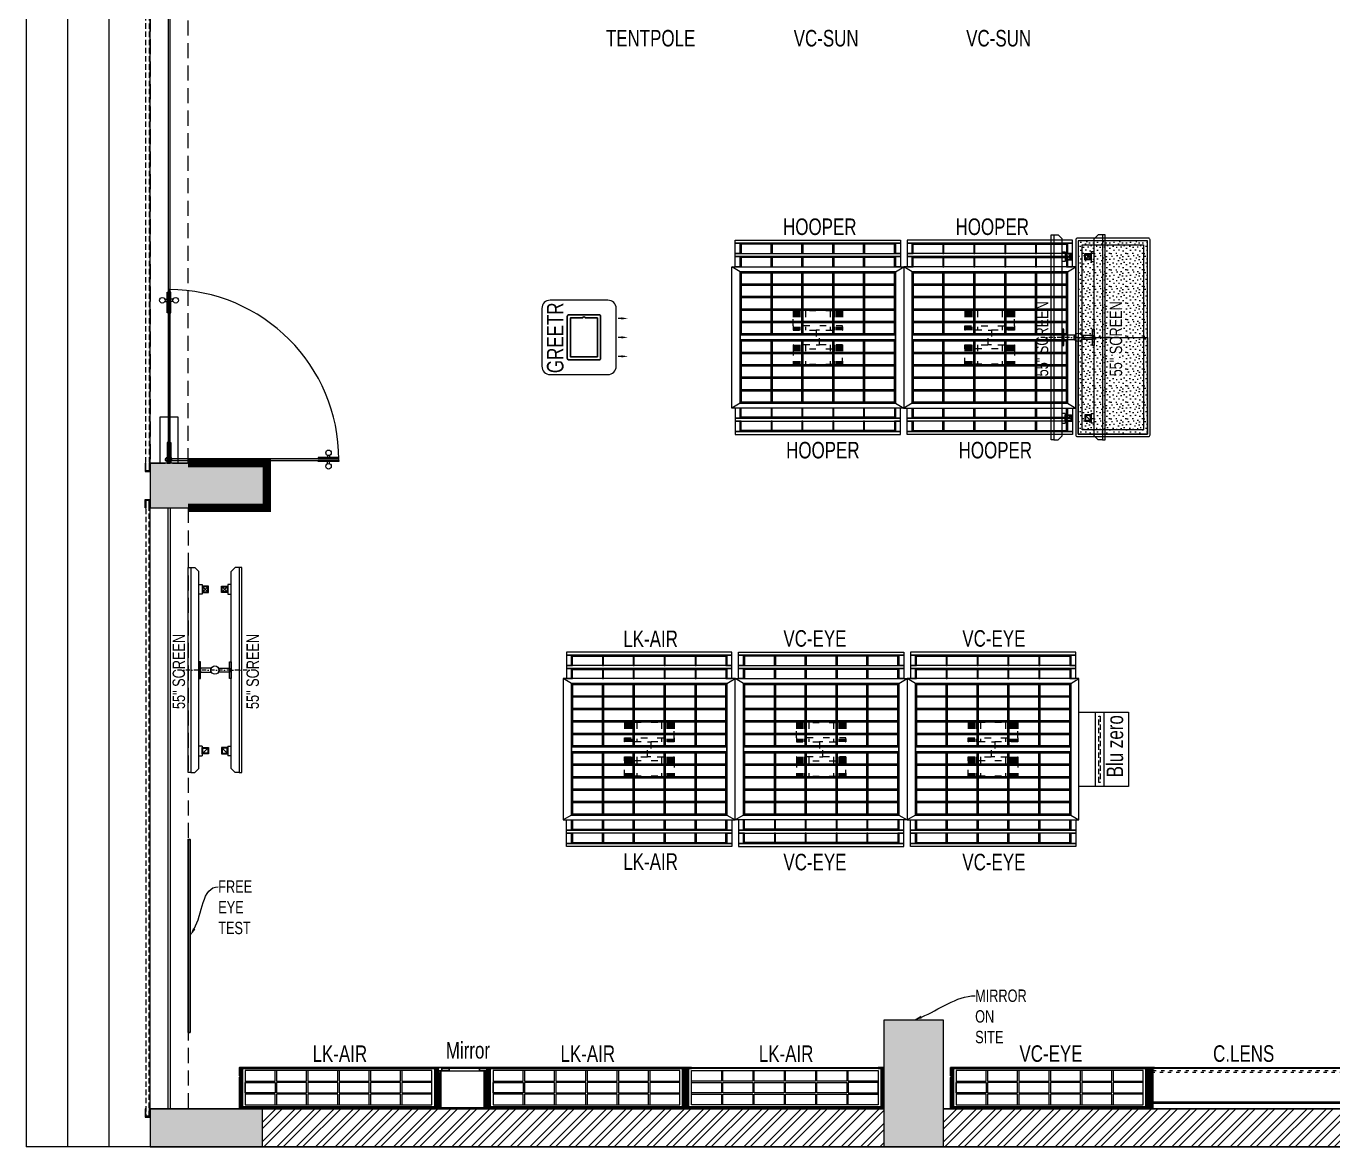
# Model space of a CAD drawing. Header units: feet. Extents: x 3377652 to 3393326, y -5469637 to -5455426.
# Drawn here: x 3377652 to 3385558, y -5469637 to -5462858 of the extents above; entities that cross this region are included whole.
import ezdxf
from ezdxf import colors
from ezdxf.entities.mleader import LeaderData, LeaderLine
from ezdxf.math import Vec2, Vec3

# ---------------------------------------------------------------- set-up
doc = ezdxf.new("R2010")
doc.units = ezdxf.units.FT
doc.header["$LTSCALE"] = 33
doc.header["$MEASUREMENT"] = 0
for name, pattern in [('a_p6_plan_L18$0$HIDDEN', [0.375, 0.25, -0.125]), ('ACAD_ISO03W100', [30, 12, -18]), ('D10_DASHED', [0.75, 0.5, -0.25]), ('DASHDOT2', [0.5, 0.25, -0.125, 0, -0.125]), ('HIDDEN2', [4.7625, 3.175, -1.5875]), ('HIDDENX2', [0.75, 0.5, -0.25])]:
    doc.linetypes.add(name, pattern=pattern)
for name, color, linetype, lineweight in [('A-Glazing', 4, 'Continuous', 20), ('A-shutter', 8, 'Continuous', 18), ('beam', 90, 'Continuous', 9), ('Column', 243, 'Continuous', 9), ('Glazing', 141, 'Continuous', 15), ('LENS-DIM', 252, 'Continuous', 5), ('LENS-FURNITURE', 13, 'Continuous', 9), ('LENS-HATCH', 251, 'Continuous', 5), ('LENS-TEXT', 31, 'Continuous', 5), ('LENS_DIMENSION', 193, 'Continuous', 0), ('LENS_TEXT', 31, 'Continuous', 5), ('LK-EQPMT', 3, 'Continuous', 18), ('LK-FF&E FLOOR', 1, 'Continuous', 9), ('LK-FF&E WALL', 1, 'Continuous', 9), ('LK-IT', 3, 'Continuous', 18), ('LK-MIRROR', 133, 'Continuous', 13), ('LN-ELEVATION-1', 81, 'Continuous', 25), ('LN-ELEVATION-2', 103, 'Continuous', 20), ('LN-ELEVATION-3', 125, 'Continuous', 18), ('LN-ELEVATION-4', 145, 'Continuous', 13), ('LN-ELEVATION-5', 167, 'Continuous', 5), ('LN-HATCH', 251, 'Continuous', 0), ('PLANO-TXT', 252, 'Continuous', 5), ('rolling shutter', 1, 'Continuous', 5), ('Steps', 4, 'Continuous', 9)]:
    doc.layers.add(name, color=color, linetype=linetype, lineweight=lineweight)
doc.layers.add('A-WALL', color=1, linetype='Continuous')
doc.styles.add('LK TXT', font='GILC____.TTF', dxfattribs={"height": 100})
doc.styles.get("Standard").update_dxf_attribs({"font": 'GILC____.TTF'})
pattern_1 = [(45, (7858054.0837, 3504049.203), (-4.4901280605, 4.4901280605), [])]

# ---------------------------------------------------------------- blocks, each defined once
blk = doc.blocks.new('*U46')
at = {"layer": 'A-shutter', "color": 5, "ltscale": 10}
for points in [[(41040491.6, -1561539.2), (41040491.6, -1561544.2), (41040446.6, -1561544.2), (41040446.6, -1561564.2), (41040491.6, -1561564.2), (41040491.6, -1561569.2), (41040441.6, -1561569.2), (41040441.6, -1561539.2)], [(41044126.6, -1561539.2), (41044126.6, -1561544.2), (41044171.6, -1561544.2), (41044171.6, -1561564.2), (41044126.6, -1561564.2), (41044126.6, -1561569.2), (41044176.6, -1561569.2), (41044176.6, -1561539.2)]]:
    blk.add_lwpolyline(points, close=True, dxfattribs=at)
at = {"layer": 'A-shutter', "color": 5, "linetype": 'HIDDENX2', "ltscale": 2}
blk.add_lwpolyline([(41040446.6, -1561544.2), (41040446.6, -1561564.2), (41044171.6, -1561564.2), (41044171.6, -1561544.2)], close=True, dxfattribs=at)
blk = doc.blocks.new('*U47')
at = {"layer": 'A-shutter', "color": 5, "ltscale": 10}
for points in [[(41040491.6, -1561539.2), (41040491.6, -1561544.2), (41040446.6, -1561544.2), (41040446.6, -1561564.2), (41040491.6, -1561564.2), (41040491.6, -1561569.2), (41040441.6, -1561569.2), (41040441.6, -1561539.2)], [(41044146.6, -1561539.2), (41044146.6, -1561544.2), (41044191.6, -1561544.2), (41044191.6, -1561564.2), (41044146.6, -1561564.2), (41044146.6, -1561569.2), (41044196.6, -1561569.2), (41044196.6, -1561539.2)]]:
    blk.add_lwpolyline(points, close=True, dxfattribs=at)
at = {"layer": 'A-shutter', "color": 5, "linetype": 'HIDDENX2', "ltscale": 2}
blk.add_lwpolyline([(41040446.6, -1561544.2), (41040446.6, -1561564.2), (41044191.6, -1561564.2), (41044191.6, -1561544.2)], close=True, dxfattribs=at)
blk = doc.blocks.new('A$Cf9dbe60f')
at = {"layer": 'Column'}
h = blk.add_hatch(color=8, dxfattribs=at)
h.dxf.hatch_style = 1
h.paths.add_polyline_path([(0, 0), (-19.4, 230), (-680, 230), (-680, 0)])
h.paths.add_polyline_path([(-727.5, 8611.3), (-751.5, 8896), (-1395, 8796.8), (-1351.6, 8515.2)])
h.paths.add_polyline_path([(-6059.2, 7790), (-6059.2, 8140), (-6839.2, 8140), (-6839.2, 7790)])
h.paths.add_polyline_path([(-6397.9, 12467.2), (-6397.9, 13299.3), (-6627.9, 13177.5), (-6627.9, 12917.2), (-6627.9, 12467.2)])
h.paths.add_polyline_path([(-10227.9, 10298.2), (-10227.9, 11128.4), (-10497.9, 11128.4), (-10497.9, 10298.2)])
h.paths.add_polyline_path([(-13883.2, 7790), (-13883.2, 8140), (-14924.2, 8140), (-14924.2, 7790)])
h.paths.add_polyline_path([(-14218.2, 3865), (-14218.2, 4135), (-14924.2, 4135), (-14924.2, 3865)])
h.paths.add_polyline_path([(-14244.2, 0), (-14244.2, 230), (-14924.2, 230), (-14924.2, 0)])
h.paths.add_polyline_path([(-10124.2, 0), (-10124.2, 767), (-10484.2, 767), (-10484.2, 0)])
h.paths.add_polyline_path([(-6074.2, 0), (-6074.2, 775), (-6439.2, 775), (-6439.2, 0)])
at = {"layer": 'LN-HATCH'}
h = blk.add_hatch(dxfattribs=at)
h.set_pattern_fill('ANSI32', color=256, scale=222)
h.set_pattern_definition([(45, (-2882150.93, 5465166.9), (-58.8666395, 58.8666395), []), (45, (-2882111.684, 5465166.9), (-58.8666395, 58.8666395), [])])
h.paths.add_polyline_path([(-250.2, 230), (-19.4, 230), (-727.5, 8611.3), (-955.3, 8576.2)])
h.paths.add_polyline_path([(-1884.2, 980), (-1884.2, 2675), (-456.8, 2675), (-469.5, 2825), (-1884.2, 2825), (-1884.2, 3438), (-2034.2, 3438), (-2034.2, 980)])
h.paths.add_polyline_path([(-680, 0), (-680, 230), (-2034.2, 230), (-6074.2, 230), (-6074.2, 0)])
h.paths.add_polyline_path([(-979.4, 8860.9), (-751.5, 8896), (-1200.5, 14210.7), (-5197.9, 13509.7), (-5197.9, 13276.2), (-5158.2, 13283.2), (-1408.5, 13940.7)])
h.paths.add_polyline_path([(-14694.2, 8140), (-14694.2, 8646.4), (-14183.2, 8651.7), (-14183.2, 8916.9), (-14674.8, 8916.9), (-14924.2, 8784.8), (-14924.2, 8140)])
h.paths.add_polyline_path([(-10484.2, 0), (-10484.2, 230), (-14244.2, 230), (-14244.2, 0)])
h.paths.add_polyline_path([(-6439.2, 0), (-6439.2, 230), (-10124.2, 230), (-10124.2, 0)])
h.paths.add_polyline_path([(-9927.9, 11170), (-9927.9, 11430.2), (-10497.9, 11128.4), (-10227.9, 11128.4), (-10227.9, 11011.1)])
h.paths.add_polyline_path([(-10497.9, 10868.2), (-10497.9, 11128.4), (-10605.6, 11071.5)])
h.paths.add_polyline_path([(-14183.2, 8916.9), (-14290.9, 9120.2), (-14674.8, 8916.9)])
at = {"layer": 'A-WALL'}
for p, q in [((-14924.2, 230), (-10484.2, 230)), ((-10124.2, 230), (-6439.2, 230)), ((-14924.2, 0), (0, 0))]:
    blk.add_line(p, q, dxfattribs=at)
at = {"layer": 'beam', "linetype": 'a_p6_plan_L18$0$HIDDEN', "lineweight": 5, "ltscale": 11}
for points in [[(-14694.2, 7790), (-14924.2, 7790), (-14924.2, 4135), (-14694.2, 4135)], [(-14694.2, 230), (-14924.2, 230), (-14924.2, 3865), (-14694.2, 3865)]]:
    blk.add_lwpolyline(points, close=True, dxfattribs=at)
at = {"layer": 'Column'}
for p, q in [((-14924.2, 4135), (-14924.2, 3865)), ((-14924.2, 230), (-14924.2, 0))]:
    blk.add_line(p, q, dxfattribs=at)
for points in [[(-14924.2, 3865), (-14218.2, 3865), (-14218.2, 4135), (-14924.2, 4135)], [(-10484.2, 0), (-10124.2, 0), (-10124.2, 767), (-10484.2, 767)], [(-14924.2, 0), (-14244.2, 0), (-14244.2, 230), (-14924.2, 230)]]:
    blk.add_lwpolyline(points, close=True, dxfattribs=at)
at = {"layer": 'Steps'}
for p, q in [((-15674.2, 8784.8), (-15674.2, 0)), ((-15424.2, 8784.8), (-15424.2, 0)), ((-15174.2, 8784.8), (-15174.2, 0)), ((-14924.2, 4135), (-14924.2, 7790)), ((-14924.2, 230), (-14924.2, 3865)), ((-14924.2, 0), (-15674.2, 0))]:
    blk.add_line(p, q, dxfattribs=at)
at = {"layer": 'rolling shutter', "color": 2, "xscale": -1, "rotation": 270}
blk.add_blockref('*U47', (1546615, -41036356.6), dxfattribs=at)
at = {"layer": 'rolling shutter', "color": 2, "rotation": 270}
blk.add_blockref('*U46', (1546615, 41044356.6), dxfattribs=at)
blk = doc.blocks.new('Entrance Door')
at = {"layer": 'Glazing', "ltscale": 111}
blk.add_hatch(color=256, dxfattribs=at).paths.add_polyline_path([(18, -34.8), (18, -1235), (30, -1235), (30, -34.8)])
at = {"layer": 'Glazing'}
for p, q in [((30, -54.2), (18, -66.2)), ((1117.8, -31.3), (1117.8, -54.3)), ((1117.8, -89.2), (1117.8, -66.3)), ((1132.8, -31.3), (1132.8, -54.3)), ((1132.8, -89.2), (1132.8, -66.3))]:
    blk.add_line(p, q, dxfattribs=at)
at = {"layer": 'Glazing', "ltscale": 44}
for p, q in [((-4.9, -1156.3), (18, -1156.3)), ((-4.9, -1171.3), (18, -1171.3)), ((52.9, -1156.3), (30, -1156.3)), ((52.9, -1171.3), (30, -1171.3))]:
    blk.add_line(p, q, dxfattribs=at)
at = {"layer": 'Glazing'}
for points in [[(320, -120.5), (0, -120.5), (0, 0), (320, 0)], [(0, -54.2), (142.5, -54.2), (142.5, -46.8), (0, -46.8)], [(0, -66.2), (142.5, -66.2), (142.5, -73.7), (0, -73.7)], [(1180.8, -54.3), (1038.3, -54.3), (1038.3, -46.8), (1180.8, -46.8)], [(1180.8, -66.3), (1038.3, -66.3), (1038.3, -73.8), (1180.8, -73.8)]]:
    blk.add_lwpolyline(points, close=True, dxfattribs=at)
at = {"layer": 'Glazing', "ltscale": 222}
blk.add_lwpolyline([(-1.5, -66.2), (1198.8, -66.2), (1198.8, -54.2), (-1.5, -54.2)], close=True, dxfattribs=at)
at = {"layer": 'Glazing', "ltscale": 111}
blk.add_lwpolyline([(18, -34.8), (18, -1235), (30, -1235), (30, -34.8)], close=True, dxfattribs=at)
at = {"layer": 'Glazing', "ltscale": 44}
for points in [[(18, -1092.5), (18, -1235), (10.5, -1235), (10.5, -1092.5)], [(30, -1092.5), (30, -1235), (37.5, -1235), (37.5, -1092.5)]]:
    blk.add_lwpolyline(points, close=True, dxfattribs=at)
at = {"layer": 'Glazing'}
for centre, radius in [((1125.3, -13.9), 19), ((24, -58.7), 19.8), ((1125.3, -106.6), 19)]:
    blk.add_circle(centre, radius, dxfattribs=at)
at = {"layer": 'Glazing', "ltscale": 44}
for centre in [(-22.4, -1163.8), (70.4, -1163.8)]:
    blk.add_circle(centre, 19, dxfattribs=at)
at = {"layer": 'Glazing', "ltscale": 222}
blk.add_arc((24, -60.2), 1174.8, 270, 359.99955, dxfattribs=at)
blk = doc.blocks.new('VC HD 1200')
at = {"layer": 'LN-HATCH', "ltscale": 0.5}
h = blk.add_hatch(dxfattribs=at)
h.set_pattern_fill('ANSI31', color=256, scale=2)
h.set_pattern_definition([(45, (3760859.753, 1795248.936), (-4.490128061, 4.490128061), [])])
h.paths.add_polyline_path([(-1200, 250), (-1200, 60), (-1194, 60), (-1194, 50), (-1200, 50), (-1200, 6), (-1182, 6), (-1182, 250)])
h = blk.add_hatch(dxfattribs=at)
h.set_pattern_fill('ANSI31', color=256, scale=2)
h.set_pattern_definition(pattern_1)
h.paths.add_polyline_path([(0, 250), (0, 60), (-6, 60), (-6, 50), (0, 50), (0, 6), (-18, 6), (-18, 250)])
h = blk.add_hatch(dxfattribs=at)
h.set_pattern_fill('ANSI31', color=256, scale=2)
h.set_pattern_definition([(45, (7858047.0837, 3504049.203), (-4.4901280605, 4.4901280605), [])])
h.paths.add_polyline_path([(-1165, 6), (-1165, 0), (-1200, 0), (-1200, 6)])
h = blk.add_hatch(dxfattribs=at)
h.set_pattern_fill('ANSI31', color=256, scale=2)
h.set_pattern_definition(pattern_1)
h.paths.add_polyline_path([(-28, 6), (-28, 0), (0, 0), (0, 6)])
at = {"layer": 'LN-ELEVATION-1', "ltscale": 0.5}
for points in [[(-1200, 250), (-1200, 60), (-1194, 60), (-1194, 50), (-1200, 50), (-1200, 6), (-1182, 6), (-1182, 250)], [(-18, 238), (-1182, 238), (-1182, 244), (-18, 244)], [(0, 250), (0, 60), (-6, 60), (-6, 50), (0, 50), (0, 6), (-18, 6), (-18, 250)], [(-1165, 6), (-1165, 0), (-1200, 0), (-1200, 6)], [(-35, 6), (-35, 0), (0, 0), (0, 6)]]:
    blk.add_lwpolyline(points, close=True, dxfattribs=at)
at = {"layer": 'LN-ELEVATION-3', "ltscale": 0.5}
for p, q in [((-1182, 250), (-18, 250)), ((-1165, 6), (-35, 6)), ((-35, 0), (-1165, 0))]:
    blk.add_line(p, q, dxfattribs=at)
for points in [[(-1165, 226), (-35, 226), (-35, 18), (-1165, 18)], [(-1165, 226), (-983.3, 226), (-983.3, 162), (-1165, 162)], [(-975.3, 226), (-793.7, 226), (-793.7, 162), (-975.3, 162)], [(-785.7, 226), (-604, 226), (-604, 162), (-785.7, 162)], [(-596, 226), (-414.3, 226), (-414.3, 162), (-596, 162)], [(-406.3, 226), (-224.7, 226), (-224.7, 162), (-406.3, 162)], [(-216.7, 226), (-35, 226), (-35, 162), (-216.7, 162)], [(-1165, 90), (-983.3, 90), (-983.3, 154), (-1165, 154)], [(-1165, 82), (-983.3, 82), (-983.3, 18), (-1165, 18)], [(-975.3, 154), (-793.7, 154), (-793.7, 90), (-975.3, 90)], [(-975.3, 82), (-793.7, 82), (-793.7, 18), (-975.3, 18)], [(-785.7, 154), (-604, 154), (-604, 90), (-785.7, 90)], [(-785.7, 82), (-604, 82), (-604, 18), (-785.7, 18)], [(-596, 154), (-414.3, 154), (-414.3, 90), (-596, 90)], [(-596, 82), (-414.3, 82), (-414.3, 18), (-596, 18)], [(-406.3, 154), (-224.7, 154), (-224.7, 90), (-406.3, 90)], [(-406.3, 82), (-224.7, 82), (-224.7, 18), (-406.3, 18)], [(-216.7, 154), (-35, 154), (-35, 90), (-216.7, 90)], [(-216.7, 82), (-35, 82), (-35, 18), (-216.7, 18)]]:
    blk.add_lwpolyline(points, close=True, dxfattribs=at)
blk = doc.blocks.new('MIRROR')
at = {"layer": 'LN-HATCH', "ltscale": 0.5}
h = blk.add_hatch(dxfattribs=at)
h.set_pattern_fill('ANSI31', color=256, scale=2)
h.set_pattern_definition([(45, (4060433.7416, 1708720.787), (-4.4901280605, 4.4901280605), [])])
h.paths.add_polyline_path([(212.9, 101.3), (230.9, 101.3), (230.9, -127.7), (212.9, -127.7)])
h.paths.add_polyline_path([(230.9, 95.3), (494.9, 95.3), (494.9, 101.3), (230.9, 101.3)])
h.paths.add_polyline_path([(512.9, 101.3), (494.9, 101.3), (494.9, -127.7), (512.9, -127.7)])
at = {"layer": 'Defpoints'}
blk.add_lwpolyline([(512.9, 101.3), (212.9, 101.3), (212.9, -148.7), (512.9, -148.7)], close=True, dxfattribs=at)
at = {"layer": 'LN-ELEVATION-1'}
for points in [[(212.9, 101.3), (230.9, 101.3), (230.9, -127.7), (212.9, -127.7)], [(230.9, 95.3), (494.9, 95.3), (494.9, 101.3), (230.9, 101.3)], [(512.9, 101.3), (494.9, 101.3), (494.9, -127.7), (512.9, -127.7)], [(259.9, -141.7), (259.9, -127.7), (214.9, -127.7), (214.9, -148.7), (223.9, -148.7), (223.9, -147.2), (216.4, -147.2), (216.4, -141.7)], [(442.9, -141.7), (442.9, -127.7), (487.9, -127.7), (487.9, -148.7), (478.9, -148.7), (478.9, -147.2), (486.4, -147.2), (486.4, -141.7)], [(504.9, -148.7), (504.9, -147.2), (509.4, -147.2), (509.4, -129.2), (487.9, -129.2), (487.9, -127.7), (510.9, -127.7), (510.9, -148.7)]]:
    blk.add_lwpolyline(points, close=True, dxfattribs=at)
at = {"layer": 'LN-ELEVATION-2', "color": 4, "lineweight": 0}
blk.add_lwpolyline([(216.4, -141.7), (486.4, -141.7), (486.4, -147.2), (216.4, -147.2)], close=True, dxfattribs=at)
at = {"layer": 'LN-ELEVATION-2'}
blk.add_lwpolyline([(259.9, -141.7), (442.9, -141.7), (442.9, -127.7), (259.9, -127.7)], close=True, dxfattribs=at)
at = {"layer": 'LN-ELEVATION-4', "ltscale": 0.5}
blk.add_line((478.9, -148.7), (223.9, -148.7), dxfattribs=at)
blk = doc.blocks.new('BLUE ZERO')
at = {"layer": 'LENS-FURNITURE', "ltscale": 0.5}
for points in [[(86206.7, 120883.4), (86206.7, 120433.4), (85906.7, 120433.4), (85906.7, 120883.4)], [(86106.7, 120883.4), (86106.7, 120433.4), (86056.7, 120433.4), (86056.7, 120883.4)]]:
    blk.add_lwpolyline(points, close=True, dxfattribs=at)
at = {"layer": 'LENS-FURNITURE', "linetype": 'D10_DASHED', "ltscale": 2}
blk.add_lwpolyline([(86085.7, 120858.4), (86085.7, 120458.4), (86077.7, 120458.4), (86077.7, 120858.4)], close=True, dxfattribs=at)
blk = doc.blocks.new('55INCH')
at = {"layer": 'LK-EQPMT', "ltscale": 12}
for p, q in [((2111558.8, 1135690.5), (2111583.2, 1135690.5)), ((2111583.2, 1135690.5), (2111607.7, 1135666)), ((2111607.7, 1134473.9), (2111607.7, 1135666)), ((2111607.7, 1135587.9), (2111627.2, 1135587.9)), ((2111627.2, 1135529.3), (2111607.7, 1135529.3)), ((2111627.2, 1135587.9), (2111627.2, 1135529.3)), ((2111627.2, 1134610.6), (2111607.7, 1134610.6)), ((2111627.2, 1134610.6), (2111627.2, 1134552)), ((2111607.7, 1134552), (2111627.2, 1134552)), ((2111558.8, 1134449.5), (2111583.2, 1134449.5)), ((2111583.2, 1134449.5), (2111607.7, 1134473.9))]:
    blk.add_line(p, q, dxfattribs=at)
at = {"layer": 'LK-EQPMT'}
for p, q in [((2111661.6, 1135543.3), (2111631, 1135573.9)), ((2111661.6, 1135573.9), (2111631, 1135543.3)), ((2111661.6, 1134597.1), (2111631, 1134566.5))]:
    blk.add_line(p, q, dxfattribs=at)
at = {"layer": 'LK-EQPMT', "ltscale": 12}
blk.add_lwpolyline([(2111542.6, 1135690.5), (2111558.8, 1135690.5), (2111558.8, 1134449.5), (2111542.6, 1134449.5)], close=True, dxfattribs=at)
at = {"layer": 'LK-EQPMT'}
for points in [[(2111627.2, 1135577.7), (2111627.2, 1135539.5), (2111665.4, 1135539.5), (2111665.4, 1135577.7)], [(2111631, 1135573.9), (2111631, 1135543.3), (2111661.6, 1135543.3), (2111661.6, 1135573.9)], [(2111627.2, 1134562.7), (2111627.2, 1134600.9), (2111665.4, 1134600.9), (2111665.4, 1134562.7)], [(2111631, 1134566.5), (2111631, 1134597.1), (2111661.6, 1134597.1), (2111661.6, 1134566.5)]]:
    blk.add_lwpolyline(points, close=True, dxfattribs=at)
blk = doc.blocks.new('ffgd')
at = {"layer": 'LN-ELEVATION-4', "linetype": 'ACAD_ISO03W100', "ltscale": 0.1}
blk.add_lwpolyline([(0, 47.3), (0, -41.5), (-20, -41.5), (-20, 47.3)], close=True, dxfattribs=at)
at = {"layer": 'LN-ELEVATION-5', "linetype": 'ACAD_ISO03W100', "ltscale": 0.1}
for p, q in [((-159.9, 165.7), (-159.9, 47.3)), ((-159.7, 165.7), (-159.7, 47.3)), ((-159.4, 165.7), (-159.4, 47.3)), ((-159, 165.7), (-159, 47.3)), ((-158.5, 165.7), (-158.5, 47.3)), ((-157.9, 165.7), (-157.9, 47.3)), ((-157.1, 165.7), (-157.1, 47.3)), ((-156.1, 165.7), (-156.1, 47.3)), ((-154.1, 165.7), (-154.1, 47.3)), ((-151.1, 165.7), (-151.1, 47.3)), ((-146.1, 165.7), (-146.1, 47.3)), ((-141.1, 165.7), (-141.1, 47.3)), ((-135.1, 165.7), (-135.1, 47.3)), ((-128.1, 165.7), (-128.1, 47.3)), ((-120.1, 165.7), (-120.1, 47.3)), ((-111.1, 165.7), (-111.1, 47.3)), ((-102.1, 165.7), (-102.1, 47.3)), ((-85, 165.7), (-85, 47.3)), ((65, 165.7), (65, 47.3)), ((82.1, 165.7), (82.1, 47.3)), ((91.1, 165.7), (91.1, 47.3)), ((100.1, 165.7), (100.1, 47.3)), ((108.1, 165.7), (108.1, 47.3)), ((115.1, 165.7), (115.1, 47.3)), ((121.1, 165.7), (121.1, 47.3)), ((126.1, 165.7), (126.1, 47.3)), ((131.1, 165.7), (131.1, 47.3)), ((134.1, 165.7), (134.1, 47.3)), ((136.1, 165.7), (136.1, 47.3)), ((137.1, 165.7), (137.1, 47.3)), ((137.9, 165.7), (137.9, 47.3)), ((138.5, 165.7), (138.5, 47.3)), ((139, 165.7), (139, 47.3)), ((139.4, 165.7), (139.4, 47.3)), ((139.7, 165.7), (139.7, 47.3)), ((139.9, 165.7), (139.9, 47.3)), ((-159.9, -41.5), (-159.9, -159.9)), ((-159.7, -41.5), (-159.7, -159.9)), ((-159.4, -41.5), (-159.4, -159.9)), ((-159, -41.5), (-159, -159.9)), ((-158.5, -41.5), (-158.5, -159.9)), ((-157.9, -41.5), (-157.9, -159.9)), ((-157.1, -41.5), (-157.1, -159.9)), ((-156.1, -41.5), (-156.1, -159.9)), ((-154.1, -41.5), (-154.1, -159.9)), ((-151.1, -41.5), (-151.1, -159.9)), ((-146.1, -41.5), (-146.1, -159.9)), ((-141.1, -41.5), (-141.1, -159.9)), ((-135.1, -41.5), (-135.1, -159.9)), ((-128.1, -41.5), (-128.1, -159.9)), ((-120.1, -41.5), (-120.1, -159.9)), ((-111.1, -41.5), (-111.1, -159.9)), ((-102.1, -41.5), (-102.1, -159.9)), ((-85, -41.5), (-85, -159.9)), ((65, -41.5), (65, -159.9)), ((82.1, -41.5), (82.1, -159.9)), ((91.1, -41.5), (91.1, -159.9)), ((100.1, -41.5), (100.1, -159.9)), ((108.1, -41.5), (108.1, -159.9)), ((115.1, -41.5), (115.1, -159.9)), ((121.1, -41.5), (121.1, -159.9)), ((126.1, -41.5), (126.1, -159.9)), ((131.1, -41.5), (131.1, -159.9)), ((134.1, -41.5), (134.1, -159.9)), ((136.1, -41.5), (136.1, -159.9)), ((137.1, -41.5), (137.1, -159.9)), ((137.9, -41.5), (137.9, -159.9)), ((138.5, -41.5), (138.5, -159.9)), ((139, -41.5), (139, -159.9)), ((139.4, -41.5), (139.4, -159.9)), ((139.7, -41.5), (139.7, -159.9)), ((139.9, -41.5), (139.9, -159.9))]:
    blk.add_line(p, q, dxfattribs=at)
for points in [[(140, 73), (140, 165.7), (-160, 165.7), (-160, 73)], [(140, -67.1), (140, -159.9), (-160, -159.9), (-160, -67.1)]]:
    blk.add_lwpolyline(points, dxfattribs=at)
for points in [[(140, 73), (140, 47.3), (-160, 47.3), (-160, 73)], [(140, -41.5), (140, -67.1), (-160, -67.1), (-160, -41.5)]]:
    blk.add_lwpolyline(points, close=True, dxfattribs=at)
blk = doc.blocks.new('EURO 1040 x 1175')
at = {"layer": 'LN-ELEVATION-1'}
for points in [[(-470, -327.4), (470, -327.4), (470, 467.6), (-470, 467.6)], [(-470, 85.1), (470, 85.1), (470, 467.6), (-470, 467.6)], [(-283.2, 85.1), (-277.2, 85.1), (-277.2, 467.6), (-283.2, 467.6)], [(-96.4, 85.1), (-90.4, 85.1), (-90.4, 467.6), (-96.4, 467.6)], [(90.4, 85.1), (96.4, 85.1), (96.4, 467.6), (90.4, 467.6)], [(277.2, 85.1), (283.2, 85.1), (283.2, 467.6), (277.2, 467.6)], [(-470, 386.6), (-283.2, 386.6), (-283.2, 392.6), (-470, 392.6)], [(-470, 311.2), (-283.2, 311.2), (-283.2, 317.2), (-470, 317.2)], [(-277.2, 386.6), (-96.4, 386.6), (-96.4, 392.6), (-277.2, 392.6)], [(-277.2, 311.2), (-96.4, 311.2), (-96.4, 317.2), (-277.2, 317.2)], [(-90.4, 386.6), (90.4, 386.6), (90.4, 392.6), (-90.4, 392.6)], [(-90.4, 311.2), (90.4, 311.2), (90.4, 317.2), (-90.4, 317.2)], [(96.4, 386.6), (277.2, 386.6), (277.2, 392.6), (96.4, 392.6)], [(96.4, 311.2), (277.2, 311.2), (277.2, 317.2), (96.4, 317.2)], [(283.2, 386.6), (470, 386.6), (470, 392.6), (283.2, 392.6)], [(283.2, 311.2), (470, 311.2), (470, 317.2), (283.2, 317.2)], [(-470, 235.8), (-283.2, 235.8), (-283.2, 241.8), (-470, 241.8)], [(-277.2, 235.8), (-96.4, 235.8), (-96.4, 241.8), (-277.2, 241.8)], [(-90.4, 235.8), (90.4, 235.8), (90.4, 241.8), (-90.4, 241.8)], [(96.4, 235.8), (277.2, 235.8), (277.2, 241.8), (96.4, 241.8)], [(283.2, 235.8), (470, 235.8), (470, 241.8), (283.2, 241.8)], [(-470, 160.4), (-283.2, 160.4), (-283.2, 166.4), (-470, 166.4)], [(-277.2, 160.4), (-96.4, 160.4), (-96.4, 166.4), (-277.2, 166.4)], [(-90.4, 160.4), (90.4, 160.4), (90.4, 166.4), (-90.4, 166.4)], [(96.4, 160.4), (277.2, 160.4), (277.2, 166.4), (96.4, 166.4)], [(283.2, 160.4), (470, 160.4), (470, 166.4), (283.2, 166.4)], [(-470, 85.1), (470, 85.1), (470, 55.1), (-470, 55.1)], [(-470, 55.1), (470, 55.1), (470, -327.4), (-470, -327.4)], [(-283.2, 55.1), (-277.2, 55.1), (-277.2, -327.4), (-283.2, -327.4)], [(-96.4, 55.1), (-90.4, 55.1), (-90.4, -327.4), (-96.4, -327.4)], [(90.4, 55.1), (96.4, 55.1), (96.4, -327.4), (90.4, -327.4)], [(277.2, 55.1), (283.2, 55.1), (283.2, -327.4), (277.2, -327.4)], [(-470, -20.3), (-283.2, -20.3), (-283.2, -26.3), (-470, -26.3)], [(-277.2, -20.3), (-96.4, -20.3), (-96.4, -26.3), (-277.2, -26.3)], [(-90.4, -20.3), (90.4, -20.3), (90.4, -26.3), (-90.4, -26.3)], [(96.4, -20.3), (277.2, -20.3), (277.2, -26.3), (96.4, -26.3)], [(283.2, -20.3), (470, -20.3), (470, -26.3), (283.2, -26.3)], [(-470, -95.7), (-283.2, -95.7), (-283.2, -101.7), (-470, -101.7)], [(-277.2, -95.7), (-96.4, -95.7), (-96.4, -101.7), (-277.2, -101.7)], [(-90.4, -95.7), (90.4, -95.7), (90.4, -101.7), (-90.4, -101.7)], [(96.4, -95.7), (277.2, -95.7), (277.2, -101.7), (96.4, -101.7)], [(283.2, -95.7), (470, -95.7), (470, -101.7), (283.2, -101.7)], [(-470, -171.1), (-283.2, -171.1), (-283.2, -177.1), (-470, -177.1)], [(-277.2, -171.1), (-96.4, -171.1), (-96.4, -177.1), (-277.2, -177.1)], [(-90.4, -171.1), (90.4, -171.1), (90.4, -177.1), (-90.4, -177.1)], [(96.4, -171.1), (277.2, -171.1), (277.2, -177.1), (96.4, -177.1)], [(283.2, -171.1), (470, -171.1), (470, -177.1), (283.2, -177.1)], [(-470, -246.4), (-283.2, -246.4), (-283.2, -252.4), (-470, -252.4)], [(-277.2, -246.4), (-96.4, -246.4), (-96.4, -252.4), (-277.2, -252.4)], [(-90.4, -246.4), (90.4, -246.4), (90.4, -252.4), (-90.4, -252.4)], [(96.4, -246.4), (277.2, -246.4), (277.2, -252.4), (96.4, -252.4)], [(283.2, -246.4), (470, -246.4), (470, -252.4), (283.2, -252.4)]]:
    blk.add_lwpolyline(points, close=True, dxfattribs=at)
for points in [[(-283.2, 461.6), (-464, 461.6), (-464, 317.2)], [(-96.4, 461.6), (-277.2, 461.6)], [(90.4, 461.6), (-90.4, 461.6)], [(277.2, 461.6), (96.4, 461.6)], [(464, 317.2), (464, 461.6), (283.2, 461.6)], [(-464, 311.2), (-464, 241.8)], [(464, 241.8), (464, 311.2)], [(-464, 235.8), (-464, 166.4)], [(-464, 160.4), (-464, 91.1), (-283.2, 91.1)], [(283.2, 91.1), (464, 91.1), (464, 160.4)], [(464, 166.4), (464, 235.8)], [(-277.2, 91.1), (-96.4, 91.1)], [(-90.4, 91.1), (90.4, 91.1)], [(96.4, 91.1), (277.2, 91.1)], [(-464, -20.3), (-464, 49.1), (-283.2, 49.1)], [(-277.2, 49.1), (-96.4, 49.1)], [(-90.4, 49.1), (90.4, 49.1)], [(96.4, 49.1), (277.2, 49.1)], [(283.2, 49.1), (464, 49.1), (464, -20.3)], [(-464, -95.7), (-464, -26.3)], [(464, -26.3), (464, -95.7)], [(-464, -171.1), (-464, -101.7)], [(464, -101.7), (464, -171.1)], [(-283.2, -321.4), (-464, -321.4), (-464, -177.1)], [(464, -177.1), (464, -321.4), (283.2, -321.4)], [(-96.4, -321.4), (-277.2, -321.4)], [(90.4, -321.4), (-90.4, -321.4)], [(277.2, -321.4), (96.4, -321.4)]]:
    blk.add_lwpolyline(points, dxfattribs=at)
at = {"layer": 'LN-ELEVATION-2'}
blk.add_lwpolyline([(-520, -357.4), (520, -357.4), (520, 497.6), (-520, 497.6)], close=True, dxfattribs=at)
for points in [[(-470, 467.6), (-520, 497.6)], [(470, 467.6), (520, 497.6)], [(-470, -327.4), (-520, -357.4)], [(470, -327.4), (520, -357.4)]]:
    blk.add_lwpolyline(points, dxfattribs=at)
at = {"layer": 'LN-ELEVATION-3'}
for points in [[(-500, 559.6), (500, 559.6), (500, 577.6), (-500, 577.6)], [(-500, 497.6), (-470, 497.6), (-470, 559.6), (-500, 559.6)], [(470, 497.6), (500, 497.6), (500, 559.6), (470, 559.6)], [(-500, -357.4), (-470, -357.4), (-470, -419.4), (-500, -419.4)], [(470, -357.4), (500, -357.4), (500, -419.4), (470, -419.4)], [(-500, -419.4), (500, -419.4), (500, -437.4), (-500, -437.4)]]:
    blk.add_lwpolyline(points, close=True, dxfattribs=at)
at = {"layer": 'LN-ELEVATION-4'}
for points in [[(-500, 639.6), (500, 639.6), (500, 657.6), (-500, 657.6)], [(-500, 577.6), (-470, 577.6), (-470, 639.6), (-500, 639.6)], [(470, 577.6), (500, 577.6), (500, 639.6), (470, 639.6)], [(-470, 497.6), (-464, 497.6), (-464, 559.6), (-470, 559.6)], [(-464, 553.6), (-283.2, 553.6), (-283.2, 559.6), (-464, 559.6)], [(-283.2, 497.6), (-277.2, 497.6), (-277.2, 559.6), (-283.2, 559.6)], [(-277.2, 553.6), (-96.4, 553.6), (-96.4, 559.6), (-277.2, 559.6)], [(-96.4, 497.6), (-90.4, 497.6), (-90.4, 559.6), (-96.4, 559.6)], [(-90.4, 553.6), (90.4, 553.6), (90.4, 559.6), (-90.4, 559.6)], [(90.4, 497.6), (96.4, 497.6), (96.4, 559.6), (90.4, 559.6)], [(96.4, 553.6), (277.2, 553.6), (277.2, 559.6), (96.4, 559.6)], [(277.2, 497.6), (283.2, 497.6), (283.2, 559.6), (277.2, 559.6)], [(283.2, 553.6), (464, 553.6), (464, 559.6), (283.2, 559.6)], [(464, 497.6), (470, 497.6), (470, 559.6), (464, 559.6)], [(-470, -357.4), (-464, -357.4), (-464, -419.4), (-470, -419.4)], [(-283.2, -357.4), (-277.2, -357.4), (-277.2, -419.4), (-283.2, -419.4)], [(-96.4, -357.4), (-90.4, -357.4), (-90.4, -419.4), (-96.4, -419.4)], [(90.4, -357.4), (96.4, -357.4), (96.4, -419.4), (90.4, -419.4)], [(277.2, -357.4), (283.2, -357.4), (283.2, -419.4), (277.2, -419.4)], [(464, -357.4), (470, -357.4), (470, -419.4), (464, -419.4)], [(-500, -437.4), (-470, -437.4), (-470, -499.4), (-500, -499.4)], [(-464, -413.4), (-283.2, -413.4), (-283.2, -419.4), (-464, -419.4)], [(-277.2, -413.4), (-96.4, -413.4), (-96.4, -419.4), (-277.2, -419.4)], [(-90.4, -413.4), (90.4, -413.4), (90.4, -419.4), (-90.4, -419.4)], [(96.4, -413.4), (277.2, -413.4), (277.2, -419.4), (96.4, -419.4)], [(283.2, -413.4), (464, -413.4), (464, -419.4), (283.2, -419.4)], [(470, -437.4), (500, -437.4), (500, -499.4), (470, -499.4)], [(-500, -499.4), (500, -499.4), (500, -517.4), (-500, -517.4)]]:
    blk.add_lwpolyline(points, close=True, dxfattribs=at)
at = {"layer": 'LN-ELEVATION-5'}
for points in [[(-470, 577.6), (-464, 577.6), (-464, 639.6), (-470, 639.6)], [(-464, 633.6), (-283.2, 633.6), (-283.2, 639.6), (-464, 639.6)], [(-283.2, 577.6), (-277.2, 577.6), (-277.2, 639.6), (-283.2, 639.6)], [(-277.2, 633.6), (-96.4, 633.6), (-96.4, 639.6), (-277.2, 639.6)], [(-96.4, 577.6), (-90.4, 577.6), (-90.4, 639.6), (-96.4, 639.6)], [(-90.4, 633.6), (90.4, 633.6), (90.4, 639.6), (-90.4, 639.6)], [(90.4, 577.6), (96.4, 577.6), (96.4, 639.6), (90.4, 639.6)], [(96.4, 633.6), (277.2, 633.6), (277.2, 639.6), (96.4, 639.6)], [(277.2, 577.6), (283.2, 577.6), (283.2, 639.6), (277.2, 639.6)], [(283.2, 633.6), (464, 633.6), (464, 639.6), (283.2, 639.6)], [(464, 577.6), (470, 577.6), (470, 639.6), (464, 639.6)], [(-470, -437.4), (-464, -437.4), (-464, -499.4), (-470, -499.4)], [(-283.2, -437.4), (-277.2, -437.4), (-277.2, -499.4), (-283.2, -499.4)], [(-96.4, -437.4), (-90.4, -437.4), (-90.4, -499.4), (-96.4, -499.4)], [(90.4, -437.4), (96.4, -437.4), (96.4, -499.4), (90.4, -499.4)], [(277.2, -437.4), (283.2, -437.4), (283.2, -499.4), (277.2, -499.4)], [(464, -437.4), (470, -437.4), (470, -499.4), (464, -499.4)], [(-464, -493.4), (-283.2, -493.4), (-283.2, -499.4), (-464, -499.4)], [(-277.2, -493.4), (-96.4, -493.4), (-96.4, -499.4), (-277.2, -499.4)], [(-90.4, -493.4), (90.4, -493.4), (90.4, -499.4), (-90.4, -499.4)], [(96.4, -493.4), (277.2, -493.4), (277.2, -499.4), (96.4, -499.4)], [(283.2, -493.4), (464, -493.4), (464, -499.4), (283.2, -499.4)]]:
    blk.add_lwpolyline(points, close=True, dxfattribs=at)
at = {"layer": 'LENS-DIM'}
blk.add_blockref('ffgd', (10, 67.1), dxfattribs=at)
blk = doc.blocks.new('CLENS 1200')
at = {"layer": 'LN-HATCH', "ltscale": 0.5}
h = blk.add_hatch(dxfattribs=at)
h.set_pattern_fill('ANSI31', color=256, scale=2)
h.set_pattern_definition([(45, (4092853.4493, 1690921.992), (-4.4901280605, 4.4901280605), [])])
h.paths.add_polyline_path([(0, 250), (0, 60), (6, 60), (6, 50), (0, 50), (0, 6), (25, 6), (25, 250)])
h.paths.add_polyline_path([(1175, 210), (25, 210), (25, 216), (1175, 216)])
h.paths.add_polyline_path([(35, 6), (35, 0), (0, 0), (0, 6)])
h.paths.add_polyline_path([(1200, 250), (1200, 60), (1194, 60), (1194, 50), (1200, 50), (1200, 6), (1175, 6), (1175, 250)])
h.paths.add_polyline_path([(1165, 6), (1165, 0), (1200, 0), (1200, 6)])
at = {"layer": 'LN-ELEVATION-1', "ltscale": 0.5}
for points in [[(0, 250), (0, 60), (6, 60), (6, 50), (0, 50), (0, 6), (25, 6), (25, 250)], [(1200, 250), (1200, 60), (1194, 60), (1194, 50), (1200, 50), (1200, 6), (1175, 6), (1175, 250)], [(1175, 210), (25, 210), (25, 216), (1175, 216)], [(35, 6), (35, 0), (0, 0), (0, 6)], [(1165, 6), (1165, 0), (1200, 0), (1200, 6)]]:
    blk.add_lwpolyline(points, close=True, dxfattribs=at)
at = {"layer": 'LN-ELEVATION-3', "ltscale": 0.5}
for p, q in [((25, 250), (1175, 250)), ((35, 6), (1165, 6)), ((1165, 0), (35, 0))]:
    blk.add_line(p, q, dxfattribs=at)
at = {"layer": 'LN-ELEVATION-4', "linetype": 'ACAD_ISO03W100', "ltscale": 0.05}
blk.add_lwpolyline([(25, 30), (1175, 30), (1175, 18), (25, 18)], close=True, dxfattribs=at)
blk = doc.blocks.new('GREETR 450x450')
at = {"layer": 'LN-ELEVATION-1', "linetype": 'ByBlock', "lineweight": -2}
for p, q in [((481.3, 339.7), (461, 339.7)), ((481.3, 225), (461, 225)), ((481.3, 110.3), (461, 110.3))]:
    blk.add_line(p, q, dxfattribs=at)
at = {"layer": 'LN-ELEVATION-1'}
for points in [[(355.5, 98.3), (355.5, 352.3, 0.414214), (345.5, 362.3), (163.5, 362.3, 0.414214), (153.5, 352.3), (153.5, 98.3, 0.414214), (163.5, 88.3), (345.5, 88.3, 0.414214)], [(264, 342.8), (336.5, 342.8), (336.5, 107.8), (172.5, 107.8), (172.5, 342.8), (245, 342.8, 0.327538), (246.9, 344.2, -0.733799), (262.1, 344.2, 0.327538)]]:
    blk.add_lwpolyline(points, format="xyb", close=True, dxfattribs=at)
at = {"layer": 'LN-ELEVATION-1', "linetype": 'ByBlock', "lineweight": -2}
for points in [[(481.3, 346.4), (481.3, 333.1), (521.3, 339.7)], [(481.3, 231.7), (481.3, 218.3), (521.3, 225)], [(481.3, 116.9), (481.3, 103.6), (521.3, 110.3)]]:
    blk.add_solid(points, dxfattribs=at)
at = {"layer": 'LN-ELEVATION-2'}
blk.add_lwpolyline([(50, 0), (400, 0, 0.414214), (450, 50), (450, 400, 0.414214), (400, 450), (50, 450, 0.414214), (0, 400), (0, 50, 0.414214)], format="xyb", close=True, dxfattribs=at)
at = {"layer": 'LENS-TEXT', "color": 0, "linetype": 'Continuous', "ltscale": 3, "insert": (81.4, 222.4), "char_height": 100, "attachment_point": 5, "rotation": 90, "style": 'LK TXT'}
blk.add_mtext_dynamic_manual_height_columns('GREETR', width=353.056, gutter_width=0.5, heights=[0], dxfattribs=at)
blk = doc.blocks.new('2 seater bench')
at = {"layer": 'LENS-HATCH', "lineweight": 0}
h = blk.add_hatch(dxfattribs=at)
h.set_pattern_fill('STIP1', color=177, scale=100, angle=270, pattern_type=2)
h.set_pattern_definition([(270, (6617251.08, -170421.61), (100, -2e-13), [0, -100]), (270, (6617235.08, -170433.61), (100, -2e-13), [0, -100]), (270, (6617211.08, -170428.61), (100, -2e-13), [0, -100]), (270, (6617188.08, -170463.61), (100, -2e-13), [0, -100]), (270, (6617224.08, -170460.61), (100, -2e-13), [0, -100]), (270, (6617248.08, -170487.61), (100, -2e-13), [0, -100]), (270, (6617255.08, -170452.61), (100, -2e-13), [0, -100]), (270, (6617214.08, -170494.61), (100, -2e-13), [0, -100]), (270, (6617182.08, -170489.61), (100, -2e-13), [0, -100]), (270, (6617167.08, -170415.61), (100, -2e-13), [0, -100]), (270, (6617187.08, -170433.61), (100, -2e-13), [0, -100]), (270, (6617168.08, -170447.61), (100, -2e-13), [0, -100]), (270, (6617232.08, -170508.61), (100, -2e-13), [0, -100]), (270, (6617207.08, -170476.61), (100, -2e-13), [0, -100]), (270, (6617240.08, -170468.61), (100, -2e-13), [0, -100]), (270, (6617231.08, -170485.61), (100, -2e-13), [0, -100]), (270, (6617204.08, -170449.61), (100, -2e-13), [0, -100]), (270, (6617258.08, -170477.61), (100, -2e-13), [0, -100]), (270, (6617199.08, -170508.61), (100, -2e-13), [0, -100]), (270, (6617169.08, -170505.61), (100, -2e-13), [0, -100])])
h.paths.add_polyline_path([(585, 210), (0, 210), (0, -210), (585, -210)])
h.paths.add_polyline_path([(0, 245), (0, -210)])
h.paths.add_polyline_path([(-585, 210), (0, 210), (0, -210), (-585, -210)])
at = {"layer": 'LN-ELEVATION-2', "ltscale": 0.5}
for points in [[(-585, 210), (0, 210), (0, -210), (-585, -210)], [(585, 210), (0, 210), (0, -210), (585, -210)]]:
    blk.add_lwpolyline(points, close=True, dxfattribs=at)
at = {"layer": 'LN-ELEVATION-5', "ltscale": 0.5}
blk.add_lwpolyline([(590, 225), (-590, 225, 0.414214), (-600, 215), (-600, -215, 0.414214), (-590, -225), (590, -225, 0.414214), (600, -215), (600, 215, 0.414214)], format="xyb", close=True, dxfattribs=at)
blk.add_lwpolyline([(585, 210), (-585, 210), (-585, -210), (585, -210)], close=True, dxfattribs=at)
at = {"layer": 'LN-ELEVATION-5', "linetype": 'HIDDEN2', "ltscale": 11}
blk.add_lwpolyline([(-560, 185), (560, 185), (560, -185), (-560, -185)], close=True, dxfattribs=at)

msp = doc.modelspace()

# ---------------------------------------------------------------- linework, layer by layer
msp.add_lwpolyline([(3378643.9, -5468945.2), (3378643.9, -5467777.2), (3378631.9, -5467777.2), (3378631.9, -5468945.2)], close=True)
at = {"layer": 'A-Glazing'}
for points in [[(3378522.9, -5465502), (3378522.9, -5461847), (3378510.9, -5461847), (3378510.9, -5465502)], [(3378522.9, -5465772), (3378522.9, -5469407), (3378510.9, -5469407), (3378510.9, -5465772)]]:
    msp.add_lwpolyline(points, close=True, dxfattribs=at)
at = {"layer": 'LK-IT', "color": 1, "linetype": 'DASHDOT2', "ltscale": 3}
for p, q in [((3384261.3, -5464740.8), (3383772.3, -5464740.8)), ((3379038.9, -5466753.2), (3378549.8, -5466753.2))]:
    msp.add_line(p, q, dxfattribs=at)
at = {"layer": 'LK-IT'}
for points in [[(3383919.4, -5464690.8), (3383919.4, -5464790.8), (3383929.4, -5464790.8), (3383929.4, -5464690.8)], [(3384114.3, -5464690.8), (3384114.3, -5464790.8), (3384104.3, -5464790.8), (3384104.3, -5464690.8)], [(3378696.9, -5466703.2), (3378696.9, -5466803.2), (3378706.9, -5466803.2), (3378706.9, -5466703.2)], [(3378891.8, -5466703.2), (3378891.8, -5466803.2), (3378881.8, -5466803.2), (3378881.8, -5466703.2)]]:
    msp.add_lwpolyline(points, close=True, dxfattribs=at)
for points in [[(3383995.2, -5464728.3), (3383929.4, -5464728.3), (3383929.4, -5464753.3), (3383995.2, -5464753.3, -0.267949), (3383995.2, -5464728.3, 1)], [(3384038.5, -5464728.3), (3384104.3, -5464728.3), (3384104.3, -5464753.3), (3384038.5, -5464753.3, 0.267949), (3384038.5, -5464728.3, -1)], [(3378772.7, -5466740.7), (3378706.9, -5466740.7), (3378706.9, -5466765.7), (3378772.7, -5466765.7, -0.267949), (3378772.7, -5466740.7, 1)], [(3378816, -5466740.7), (3378881.8, -5466740.7), (3378881.8, -5466765.7), (3378816, -5466765.7, 0.267949), (3378816, -5466740.7, -1)]]:
    msp.add_lwpolyline(points, format="xyb", dxfattribs=at)
at = {"layer": 'LK-IT', "color": 1}
for centre in [(3384016.8, -5464740.8), (3378794.4, -5466753.2)]:
    msp.add_circle(centre, 25, dxfattribs=at)
at = {"layer": 'LK-MIRROR', "linetype": 'ACAD_ISO03W100', "ltscale": 0.05, "const_width": 50}
msp.add_lwpolyline([(3378631.9, -5465772), (3379107.9, -5465772), (3379107.9, -5465502), (3378631.9, -5465502)], dxfattribs=at)

# ---------------------------------------------------------------- block references
at = {"layer": 'A-Glazing', "xscale": 0.8748404702499005, "yscale": 0.8748404702499005, "zscale": 0.8748404702499005, "rotation": 90.00001109068084}
msp.add_blockref('Entrance Door', (3378463.4, -5465500.7), dxfattribs=at)
at = {"layer": 'LENS_DIMENSION'}
msp.add_blockref('A$Cf9dbe60f', (3393326.1, -5469637), dxfattribs=at)
at = {"layer": 'LK-FF&E FLOOR', "xscale": -1}
for p in [(3382441.8, -5464810.9), (3382461.8, -5467302.5)]:
    msp.add_blockref('EURO 1040 x 1175', p, dxfattribs=at)
at = {"layer": 'LK-FF&E FLOOR'}
for name, p in [('EURO 1040 x 1175', (3383481.8, -5464810.9)), ('GREETR 450x450', (3380772.1, -5464965.8)), ('EURO 1040 x 1175', (3381421.8, -5467302.5)), ('EURO 1040 x 1175', (3383501.8, -5467302.5))]:
    msp.add_blockref(name, p, dxfattribs=at)
for name, p, rotation in [('2 seater bench', (3384226.8, -5464740.8), 90), ('BLUE ZERO', (3470228.5, -5346574.1), 180)]:
    msp.add_blockref(name, p, dxfattribs=dict(at, rotation=rotation))
at = {"layer": 'LK-FF&E WALL', "xscale": -1, "rotation": 180}
for p in [(3380141.9, -5469157), (3381641.9, -5469157), (3384444.4, -5469157)]:
    msp.add_blockref('VC HD 1200', p, dxfattribs=at)
at = {"layer": 'LK-FF&E WALL', "rotation": 180}
for name, p in [('MIRROR', (3380654.8, -5469305.6)), ('VC HD 1200', (3381641.9, -5469157)), ('CLENS 1200', (3385644.4, -5469157))]:
    msp.add_blockref(name, p, dxfattribs=at)
at = {"layer": 'LK-IT'}
for p in [(1272311.7, -6599810.8), (1267089.3, -6601823.1)]:
    msp.add_blockref('55INCH', p, dxfattribs=at)
at = {"layer": 'LK-IT', "xscale": -1}
for p in [(5495721.9, -6599810.8), (5490499.4, -6601823.1)]:
    msp.add_blockref('55INCH', p, dxfattribs=at)

# ---------------------------------------------------------------- texts
at = {"layer": 'LENS-TEXT', "color": 0, "linetype": 'Continuous', "ltscale": 3, "char_height": 75, "width": 783.964, "attachment_point": 5, "rotation": 90, "style": 'LK TXT'}
for insert in [(3383798.6, -5464749.3), (3384245.6, -5464749.3), (3378576.1, -5466761.6), (3379023.1, -5466761.6)]:
    msp.add_mtext('\\pt225;55" SCREEN', dxfattribs=dict(at, insert=insert))
at = {"layer": 'LENS_TEXT', "linetype": 'Continuous', "ltscale": 3, "insert": (3380324.7, -5469053.7), "char_height": 100, "width": 324.474, "attachment_point": 5, "style": 'LK TXT'}
msp.add_mtext('{\\C7;Mirror}', dxfattribs=at)
at = {"layer": 'PLANO-TXT', "linetype": 'Continuous', "ltscale": 3, "char_height": 100, "width": 221.058, "attachment_point": 5, "style": 'LK TXT'}
for s, insert in [('TENTPOLE', (3381430, -5462931.8)), ('VC-SUN', (3382492.2, -5462931.8)), ('VC-SUN', (3383535.7, -5462931.8)), ('HOOPER', (3382453.5, -5464072.2)), ('HOOPER', (3383497, -5464072.2)), ('HOOPER', (3382472.2, -5465423.5)), ('HOOPER', (3383515.7, -5465423.5)), ('LK-AIR', (3381430, -5466563.9)), ('VC-EYE', (3382424.2, -5466562.4)), ('VC-EYE', (3383506.8, -5466562.4)), ('LK-AIR', (3381430, -5467911.4)), ('VC-EYE', (3382424.2, -5467915.1)), ('VC-EYE', (3383506.8, -5467915.1)), ('LK-AIR', (3379549.8, -5469073.3)), ('LK-AIR', (3381049.8, -5469073.3)), ('LK-AIR', (3382249.8, -5469073.3)), ('VC-EYE', (3383852.3, -5469073.3)), ('C.LENS', (3385018.1, -5469073.3))]:
    msp.add_mtext(s, dxfattribs=dict(at, insert=insert))
at = {"layer": 'PLANO-TXT', "linetype": 'Continuous', "ltscale": 3, "insert": (3384239.4, -5467213.8), "char_height": 100, "width": 510.552, "attachment_point": 5, "rotation": 90, "style": 'LK TXT'}
msp.add_mtext('\\pt800;Blu zero', dxfattribs=at)

# ---------------------------------------------------------------- leaders
at = {"layer": 'LENS-TEXT', "color": 0, "linetype": 'Continuous', "ltscale": 3}
ml = msp.add_multileader_mtext('Standard', dxfattribs=at)
ml.set_content('\\pxql,t3;{\\C0;MIRROR ON SITE}', color=1)
ml.set_leader_properties(color=256, linetype='ByLayer', lineweight=-1)
ml.build(insert=Vec2(0, 0))
ml.multileader.update_dxf_attribs({"leader_type": 2, "dogleg_length": 0.36, "arrow_head_size": 50})
ctx = ml.context
ctx.base_point, ctx.char_height, ctx.arrow_head_size, ctx.landing_gap_size, ctx.plane_origin, ctx.plane_x_axis, ctx.plane_y_axis = Vec3(3383393.4, -5468723.4), 75, 50, 0.09, Vec3(3378319, -5470494.2), Vec3(0.999999, 0.001097), Vec3(-0.001097, 0.999999)
notes = []
notes.append((ctx, [(0, (1, 1, 0), (3383393, -5468723.4), (0.999999, 0.001097), 0.36, [(1, [(3383021.9, -5468870)], 0, [])])]))
ctx.mtext.insert, ctx.mtext.text_direction, ctx.mtext.rotation, ctx.mtext.width, ctx.mtext.flow_direction = Vec3(3383393.4, -5468685.4), Vec3(0.999999, 0.001097), 0.001097, 289.544, 5
at = {"layer": 'LENS_TEXT', "color": 1, "linetype": 'Continuous', "ltscale": 3}
ml = msp.add_multileader_mtext('Standard', dxfattribs=at)
ml.set_content('{\\C256;FREE EYE TEST}', color=1)
ml.set_leader_properties(color=256, linetype='ByLayer', lineweight=-1)
ml.build(insert=Vec2(0, 0))
ml.multileader.update_dxf_attribs({"leader_type": 2, "dogleg_length": 0.36, "arrow_head_size": 50})
ctx = ml.context
ctx.base_point, ctx.char_height, ctx.arrow_head_size, ctx.landing_gap_size, ctx.plane_origin = Vec3(3378814, -5468063.4), 75, 50, 0.09, Vec3(3377536.3, -5466701)
notes.append((ctx, [(0, (1, 1, 0), (3378813.7, -5468063.4), (1, 0), 0.36, [(1, [(3378643.9, -5468361.2)], 0, [])])]))
ctx.mtext.insert, ctx.mtext.width, ctx.mtext.flow_direction = Vec3(3378814.1, -5468025.4), 354.238, 5
for ctx, leaders in notes:
    for number, flags, end, landing, length, lines in leaders:
        leader = LeaderData()
        leader.index, (leader.has_last_leader_line, leader.has_dogleg_vector, leader.attachment_direction) = number, flags
        leader.last_leader_point, leader.dogleg_vector, leader.dogleg_length = Vec3(end), Vec3(landing), length
        for number, points, colour, breaks in lines:
            line = LeaderLine()
            line.index, line.vertices, line.color, line.breaks = number, Vec3.list(points), colors.encode_raw_color(colour), breaks
            leader.lines.append(line)
        ctx.leaders.append(leader)

doc.saveas('drawing.dxf')
